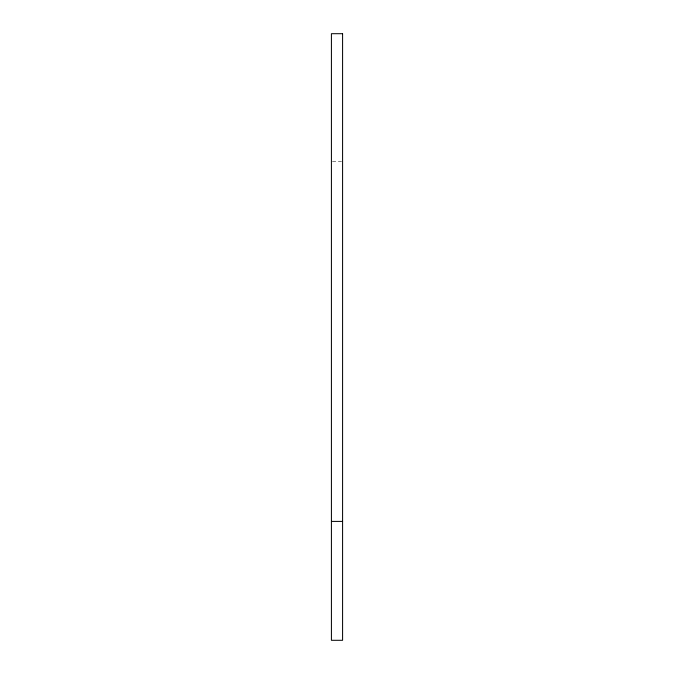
<?xml version="1.0" encoding="UTF-8"?>
<svg xmlns="http://www.w3.org/2000/svg" width="674" height="674" viewBox="0 0 674 674"><rect width="100%" height="100%" fill="white"/><g stroke="black" fill="none" stroke-linecap="round" stroke-linejoin="round"><path stroke-width="0.51" stroke-dasharray="3.37 2.53" d="M332.425 161.406L341.575 161.406"/><path stroke-width="1.01" d="M331.414 521.406L342.586 521.406M342.586 33.7L331.414 33.7L331.414 640.3L342.586 640.3L342.586 33.7"/></g></svg>
